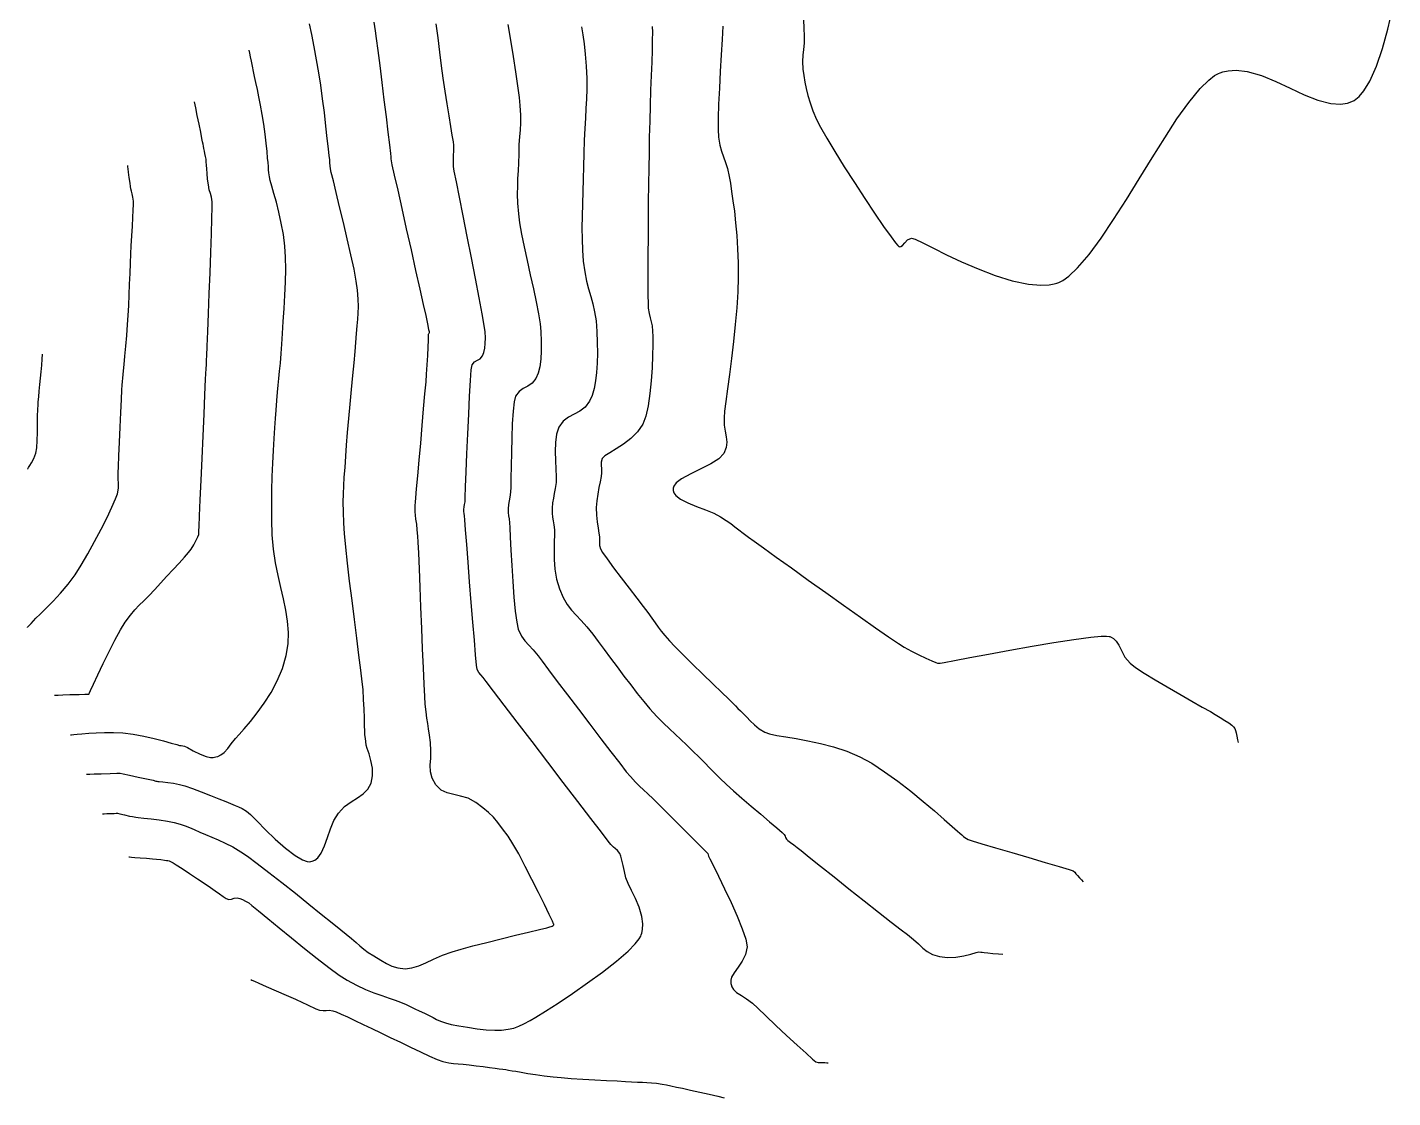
# Model space of a CAD drawing. Header units: millimetres. Extents: x 340454 to 342791, y 6993867 to 6995092.
# Drawn here: x 341162.4 to 341277.9, y 6994241.3 to 6994331.9 of the extents above; entities that cross this region are included whole.
import ezdxf

# ---------------------------------------------------------------- set-up
doc = ezdxf.new("R2010")
doc.units = ezdxf.units.MM
doc.header["$LTSCALE"] = 10
doc.layers.add('T-HM-CURVA_INTERMEDIARIA', color=45, linetype='Continuous')
doc.layers.add('T-HM-CURVA_MESTRA', color=20, linetype='Continuous')

msp = doc.modelspace()

# ---------------------------------------------------------------- linework, layer by layer
at = {"layer": 'T-HM-CURVA_INTERMEDIARIA', "color": 45, "linetype": 'Continuous', "lineweight": -3, "flags": 128}
for points, elevation in [([(341228.09, 6994332.58), (341228.14, 6994331.75), (341228.16, 6994331.21), (341228.15, 6994330.54), (341228.1, 6994330.01), (341228.04, 6994329.53), (341228.01, 6994329), (341228.05, 6994328.35), (341228.12, 6994327.81), (341228.21, 6994327.26), (341228.32, 6994326.7), (341228.47, 6994326.11), (341228.66, 6994325.49), (341228.9, 6994324.82), (341229.21, 6994324.09), (341229.54, 6994323.44), (341230.07, 6994322.51), (341230.76, 6994321.37), (341231.55, 6994320.09), (341232.41, 6994318.75), (341233.28, 6994317.41), (341234.11, 6994316.15), (341234.87, 6994315.04), (341235.5, 6994314.15), (341235.87, 6994313.65), (341236.07, 6994313.42), (341236.15, 6994313.34), (341236.18, 6994313.33), (341236.24, 6994313.32), (341236.34, 6994313.34), (341236.48, 6994313.44), (341236.66, 6994313.64), (341236.9, 6994313.9), (341237.23, 6994314.06), (341237.54, 6994313.97), (341238.18, 6994313.66), (341239.08, 6994313.21), (341240.2, 6994312.65), (341241.47, 6994312.05), (341242.86, 6994311.44), (341244.3, 6994310.89), (341245.74, 6994310.44), (341247.12, 6994310.15), (341248.16, 6994310.06), (341248.87, 6994310.1), (341249.31, 6994310.18), (341249.52, 6994310.24), (341249.69, 6994310.3), (341250.02, 6994310.47), (341250.54, 6994310.84), (341251.28, 6994311.53), (341252.25, 6994312.67), (341253.27, 6994314.05), (341254.33, 6994315.62), (341255.41, 6994317.32), (341256.49, 6994319.08), (341257.58, 6994320.85), (341258.65, 6994322.55), (341259.69, 6994324.14), (341260.69, 6994325.54), (341261.65, 6994326.7), (341262.37, 6994327.41), (341262.87, 6994327.8), (341263.2, 6994327.98), (341263.35, 6994328.04), (341263.57, 6994328.11), (341264.01, 6994328.21), (341264.7, 6994328.26), (341265.63, 6994328.15), (341266.83, 6994327.8), (341268.05, 6994327.31), (341269.26, 6994326.74), (341270.45, 6994326.18), (341271.61, 6994325.72), (341272.71, 6994325.43), (341273.53, 6994325.38), (341274.12, 6994325.47), (341274.49, 6994325.61), (341274.67, 6994325.71), (341274.82, 6994325.8), (341275.1, 6994326.04), (341275.5, 6994326.51), (341276, 6994327.33), (341276.56, 6994328.61), (341277.07, 6994330.11), (341277.53, 6994331.74), (341277.93, 6994333.43)], 692), ([(341167.45, 6994268.68), (341167.53, 6994268.69), (341167.73, 6994268.69), (341168.11, 6994268.71), (341168.7, 6994268.73), (341169.44, 6994268.75), (341170.01, 6994268.77), (341170.24, 6994268.78), (341170.31, 6994268.78), (341170.54, 6994268.73), (341171.09, 6994268.61), (341171.81, 6994268.45), (341172.53, 6994268.29), (341173.09, 6994268.17), (341173.33, 6994268.11), (341173.4, 6994268.1), (341173.48, 6994268.08), (341173.61, 6994268.07), (341173.91, 6994268.05), (341174.33, 6994268), (341174.82, 6994267.93), (341175.31, 6994267.83), (341175.77, 6994267.69), (341176.41, 6994267.47), (341177.15, 6994267.19), (341177.93, 6994266.89), (341178.65, 6994266.61), (341179.24, 6994266.37), (341179.63, 6994266.21), (341180.02, 6994266.05), (341180.32, 6994265.92), (341180.62, 6994265.78), (341180.98, 6994265.57), (341181.32, 6994265.27), (341181.88, 6994264.72), (341182.6, 6994263.99), (341183.42, 6994263.2), (341184.27, 6994262.44), (341185.1, 6994261.8), (341185.71, 6994261.44), (341186.11, 6994261.3), (341186.34, 6994261.28), (341186.44, 6994261.29), (341186.55, 6994261.32), (341186.76, 6994261.41), (341187.02, 6994261.61), (341187.31, 6994262), (341187.59, 6994262.62), (341187.84, 6994263.33), (341188.08, 6994264.07), (341188.38, 6994264.78), (341188.76, 6994265.4), (341189.28, 6994265.95), (341189.83, 6994266.36), (341190.36, 6994266.7), (341190.84, 6994267.03), (341191.24, 6994267.42), (341191.52, 6994267.93), (341191.65, 6994268.56), (341191.63, 6994269.21), (341191.51, 6994269.85), (341191.35, 6994270.41), (341191.2, 6994270.86), (341191.12, 6994271.15), (341191.08, 6994271.46), (341191.04, 6994271.71), (341191, 6994272.03), (341190.99, 6994272.33), (341190.97, 6994272.82), (341190.96, 6994273.45), (341190.93, 6994274.19), (341190.89, 6994275.01), (341190.84, 6994275.85), (341190.77, 6994276.51), (341190.65, 6994277.49), (341190.5, 6994278.75), (341190.31, 6994280.19), (341190.12, 6994281.77), (341189.91, 6994283.39), (341189.71, 6994285.01), (341189.53, 6994286.54), (341189.38, 6994287.91), (341189.27, 6994289.06), (341189.21, 6994289.92), (341189.18, 6994290.9), (341189.17, 6994291.71), (341189.19, 6994292.42), (341189.22, 6994293.1), (341189.26, 6994293.82), (341189.32, 6994294.63), (341189.38, 6994295.61), (341189.45, 6994296.54), (341189.53, 6994297.61), (341189.64, 6994298.79), (341189.75, 6994300.01), (341189.87, 6994301.24), (341189.98, 6994302.42), (341190.08, 6994303.51), (341190.17, 6994304.46), (341190.22, 6994305.22), (341190.28, 6994305.98), (341190.34, 6994306.62), (341190.39, 6994307.18), (341190.43, 6994307.71), (341190.45, 6994308.26), (341190.43, 6994308.89), (341190.38, 6994309.65), (341190.27, 6994310.4), (341190.08, 6994311.43), (341189.81, 6994312.65), (341189.51, 6994314), (341189.18, 6994315.37), (341188.86, 6994316.7), (341188.57, 6994317.9), (341188.33, 6994318.89), (341188.16, 6994319.59), (341188.09, 6994319.9), (341188.05, 6994320.18), (341188.04, 6994320.41), (341188.02, 6994320.69), (341187.98, 6994321), (341187.92, 6994321.62), (341187.82, 6994322.49), (341187.7, 6994323.53), (341187.57, 6994324.67), (341187.42, 6994325.85), (341187.26, 6994327), (341187.1, 6994328.04), (341186.91, 6994329.15), (341186.71, 6994330.24), (341186.5, 6994331.27), (341186.3, 6994332.18)], 699), ([(341168.8, 6994265.34), (341168.84, 6994265.34), (341168.95, 6994265.34), (341169.16, 6994265.35), (341169.47, 6994265.36), (341169.8, 6994265.37), (341169.95, 6994265.38), (341170.01, 6994265.38), (341170.06, 6994265.38), (341170.26, 6994265.34), (341170.67, 6994265.25), (341171.1, 6994265.15), (341171.35, 6994265.1), (341171.48, 6994265.07), (341171.62, 6994265.04), (341171.83, 6994265.02), (341172.29, 6994264.97), (341172.91, 6994264.9), (341173.61, 6994264.82), (341174.29, 6994264.71), (341174.87, 6994264.6), (341175.38, 6994264.45), (341175.79, 6994264.32), (341176.15, 6994264.17), (341176.55, 6994264), (341177.04, 6994263.78), (341177.53, 6994263.58), (341178.04, 6994263.37), (341178.59, 6994263.14), (341179.18, 6994262.86), (341179.82, 6994262.53), (341180.51, 6994262.13), (341181.08, 6994261.74), (341181.89, 6994261.14), (341182.87, 6994260.38), (341183.97, 6994259.52), (341185.12, 6994258.61), (341186.25, 6994257.7), (341187.31, 6994256.85), (341188.23, 6994256.1), (341188.96, 6994255.52), (341189.42, 6994255.15), (341189.88, 6994254.78), (341190.25, 6994254.45), (341190.58, 6994254.16), (341190.9, 6994253.89), (341191.28, 6994253.61), (341191.76, 6994253.32), (341192.34, 6994252.96), (341192.82, 6994252.67), (341193.27, 6994252.44), (341193.78, 6994252.29), (341194.4, 6994252.23), (341194.98, 6994252.29), (341195.56, 6994252.47), (341196.16, 6994252.74), (341196.81, 6994253.05), (341197.55, 6994253.37), (341198.38, 6994253.67), (341199.13, 6994253.89), (341200.14, 6994254.16), (341201.3, 6994254.45), (341202.53, 6994254.76), (341203.75, 6994255.06), (341204.85, 6994255.33), (341205.76, 6994255.55), (341206.38, 6994255.7), (341206.63, 6994255.76), (341206.76, 6994255.8), (341206.85, 6994255.83), (341206.93, 6994255.88), (341206.98, 6994255.93), (341206.97, 6994255.99), (341206.96, 6994256.04), (341206.86, 6994256.25), (341206.58, 6994256.82), (341206.18, 6994257.65), (341205.68, 6994258.67), (341205.13, 6994259.78), (341204.56, 6994260.89), (341204.01, 6994261.94), (341203.51, 6994262.81), (341203.12, 6994263.44), (341202.65, 6994264.07), (341202.25, 6994264.6), (341201.87, 6994265.04), (341201.46, 6994265.45), (341200.98, 6994265.85), (341200.39, 6994266.29), (341199.73, 6994266.65), (341199.1, 6994266.84), (341198.51, 6994266.97), (341197.95, 6994267.11), (341197.44, 6994267.35), (341197, 6994267.79), (341196.69, 6994268.34), (341196.55, 6994268.89), (341196.53, 6994269.45), (341196.57, 6994270.04), (341196.59, 6994270.67), (341196.55, 6994271.36), (341196.46, 6994272), (341196.38, 6994272.52), (341196.31, 6994272.98), (341196.24, 6994273.44), (341196.17, 6994273.97), (341196.11, 6994274.61), (341196.06, 6994275.25), (341196.01, 6994276.3), (341195.95, 6994277.69), (341195.88, 6994279.29), (341195.81, 6994281.03), (341195.74, 6994282.81), (341195.67, 6994284.52), (341195.61, 6994286.08), (341195.56, 6994287.38), (341195.51, 6994288.33), (341195.49, 6994288.83), (341195.43, 6994289.36), (341195.38, 6994289.85), (341195.32, 6994290.27), (341195.27, 6994290.62), (341195.25, 6994290.89), (341195.24, 6994291.19), (341195.25, 6994291.42), (341195.27, 6994291.72), (341195.3, 6994292.07), (341195.37, 6994292.84), (341195.47, 6994293.93), (341195.59, 6994295.25), (341195.72, 6994296.7), (341195.85, 6994298.19), (341195.97, 6994299.61), (341196.08, 6994300.88), (341196.17, 6994301.89), (341196.22, 6994302.55), (341196.27, 6994303.33), (341196.31, 6994304.11), (341196.35, 6994304.83), (341196.37, 6994305.42), (341196.39, 6994305.76), (341196.39, 6994305.92), (341196.4, 6994305.97), (341196.4, 6994305.97), (341196.4, 6994305.98), (341196.43, 6994306), (341196.44, 6994306.01), (341196.45, 6994306.06), (341196.45, 6994306.11), (341196.42, 6994306.28), (341196.35, 6994306.65), (341196.26, 6994307.09), (341196.17, 6994307.5), (341195.97, 6994308.42), (341195.68, 6994309.72), (341195.32, 6994311.3), (341194.93, 6994313.05), (341194.53, 6994314.84), (341194.14, 6994316.57), (341193.8, 6994318.12), (341193.51, 6994319.39), (341193.32, 6994320.24), (341193.25, 6994320.58), (341193.23, 6994320.75), (341193.22, 6994320.92), (341193.19, 6994321.21), (341193.1, 6994321.94), (341192.97, 6994323.01), (341192.82, 6994324.31), (341192.64, 6994325.75), (341192.46, 6994327.23), (341192.29, 6994328.66), (341192.12, 6994329.92), (341191.99, 6994330.93), (341191.9, 6994331.58), (341191.77, 6994332.32)], 698), ([(341171.04, 6994261.69), (341171.1, 6994261.69), (341171.26, 6994261.67), (341171.54, 6994261.65), (341171.98, 6994261.62), (341172.54, 6994261.57), (341173.04, 6994261.53), (341173.38, 6994261.5), (341173.75, 6994261.46), (341174.06, 6994261.41), (341174.22, 6994261.39), (341174.32, 6994261.38), (341174.43, 6994261.36), (341174.57, 6994261.3), (341174.79, 6994261.19), (341175.03, 6994261.03), (341175.53, 6994260.71), (341176.17, 6994260.28), (341176.85, 6994259.83), (341177.48, 6994259.41), (341177.94, 6994259.11), (341178.33, 6994258.83), (341178.69, 6994258.57), (341179, 6994258.34), (341179.27, 6994258.17), (341179.48, 6994258.09), (341179.73, 6994258.1), (341179.94, 6994258.19), (341180.2, 6994258.22), (341180.42, 6994258.17), (341180.65, 6994258.08), (341180.89, 6994257.95), (341181.17, 6994257.79), (341181.45, 6994257.58), (341182.01, 6994257.12), (341182.8, 6994256.48), (341183.74, 6994255.7), (341184.79, 6994254.84), (341185.89, 6994253.95), (341186.96, 6994253.1), (341187.96, 6994252.32), (341188.83, 6994251.69), (341189.5, 6994251.25), (341190.29, 6994250.83), (341191.04, 6994250.48), (341191.76, 6994250.2), (341192.43, 6994249.96), (341193.04, 6994249.75), (341193.57, 6994249.57), (341194, 6994249.4), (341194.49, 6994249.19), (341194.88, 6994249.01), (341195.23, 6994248.84), (341195.6, 6994248.67), (341196.03, 6994248.47), (341196.44, 6994248.27), (341196.77, 6994248.09), (341197.06, 6994247.93), (341197.4, 6994247.78), (341197.83, 6994247.64), (341198.3, 6994247.52), (341198.94, 6994247.39), (341199.69, 6994247.27), (341200.49, 6994247.15), (341201.27, 6994247.06), (341201.98, 6994247.02), (341202.54, 6994247.03), (341203.13, 6994247.11), (341203.59, 6994247.21), (341204.01, 6994247.36), (341204.45, 6994247.57), (341204.98, 6994247.85), (341205.47, 6994248.13), (341206.28, 6994248.64), (341207.34, 6994249.32), (341208.55, 6994250.12), (341209.83, 6994251.02), (341211.1, 6994251.94), (341212.27, 6994252.86), (341213.27, 6994253.72), (341213.87, 6994254.34), (341214.19, 6994254.75), (341214.33, 6994254.99), (341214.37, 6994255.09), (341214.42, 6994255.24), (341214.48, 6994255.55), (341214.5, 6994256.02), (341214.42, 6994256.65), (341214.19, 6994257.43), (341213.88, 6994258.18), (341213.54, 6994258.86), (341213.26, 6994259.44), (341213.08, 6994259.91), (341212.95, 6994260.45), (341212.84, 6994260.95), (341212.74, 6994261.4), (341212.65, 6994261.75), (341212.56, 6994261.98), (341212.37, 6994262.22), (341212.17, 6994262.39), (341212.03, 6994262.51), (341211.92, 6994262.62), (341211.81, 6994262.73), (341211.59, 6994263.02), (341211, 6994263.78), (341210.12, 6994264.93), (341209.02, 6994266.37), (341207.78, 6994267.99), (341206.46, 6994269.72), (341205.14, 6994271.45), (341203.89, 6994273.09), (341202.78, 6994274.54), (341201.88, 6994275.72), (341201.27, 6994276.53), (341201.01, 6994276.87), (341200.81, 6994277.1), (341200.64, 6994277.29), (341200.5, 6994277.55), (341200.45, 6994277.92), (341200.36, 6994278.79), (341200.26, 6994280.03), (341200.13, 6994281.55), (341200, 6994283.23), (341199.86, 6994284.96), (341199.73, 6994286.63), (341199.62, 6994288.13), (341199.52, 6994289.36), (341199.46, 6994290.21), (341199.43, 6994290.56), (341199.41, 6994290.75), (341199.38, 6994290.91), (341199.38, 6994291.1), (341199.4, 6994291.31), (341199.43, 6994291.5), (341199.47, 6994291.73), (341199.49, 6994292.11), (341199.52, 6994293.01), (341199.57, 6994294.28), (341199.63, 6994295.81), (341199.7, 6994297.48), (341199.78, 6994299.14), (341199.85, 6994300.69), (341199.93, 6994301.99), (341200, 6994302.91), (341200.07, 6994303.33), (341200.26, 6994303.57), (341200.51, 6994303.71), (341200.75, 6994303.85), (341200.96, 6994304.09), (341201.07, 6994304.38), (341201.14, 6994304.73), (341201.18, 6994305.14), (341201.19, 6994305.61), (341201.17, 6994306.13), (341201.1, 6994306.65), (341200.93, 6994307.64), (341200.67, 6994309), (341200.36, 6994310.62), (341200.01, 6994312.39), (341199.65, 6994314.2), (341199.31, 6994315.95), (341198.99, 6994317.52), (341198.74, 6994318.81), (341198.56, 6994319.71), (341198.49, 6994320.11), (341198.48, 6994320.49), (341198.49, 6994320.79), (341198.5, 6994321.1), (341198.51, 6994321.39), (341198.53, 6994321.62), (341198.52, 6994321.91), (341198.48, 6994322.2), (341198.39, 6994322.75), (341198.27, 6994323.5), (341198.12, 6994324.41), (341197.95, 6994325.42), (341197.78, 6994326.5), (341197.62, 6994327.6), (341197.48, 6994328.63), (341197.34, 6994329.79), (341197.19, 6994330.99), (341197.04, 6994332.17)], 697), ([(341203.09, 6994332.14), (341203.32, 6994330.79), (341203.54, 6994329.43), (341203.74, 6994328.12), (341203.92, 6994326.94), (341204.04, 6994325.96), (341204.11, 6994325.26), (341204.15, 6994324.45), (341204.15, 6994323.79), (341204.12, 6994323.21), (341204.07, 6994322.63), (341204.03, 6994321.97), (341204.01, 6994321.16), (341203.99, 6994320.42), (341203.95, 6994319.75), (341203.92, 6994319.11), (341203.9, 6994318.46), (341203.89, 6994317.77), (341203.92, 6994317), (341203.98, 6994316.11), (341204.09, 6994315.34), (341204.25, 6994314.39), (341204.47, 6994313.31), (341204.72, 6994312.15), (341204.99, 6994310.95), (341205.25, 6994309.77), (341205.49, 6994308.65), (341205.69, 6994307.64), (341205.83, 6994306.79), (341205.89, 6994306.14), (341205.92, 6994305.3), (341205.92, 6994304.52), (341205.88, 6994303.81), (341205.79, 6994303.17), (341205.66, 6994302.62), (341205.47, 6994302.16), (341205.16, 6994301.77), (341204.79, 6994301.53), (341204.4, 6994301.33), (341204.04, 6994301.08), (341203.74, 6994300.69), (341203.62, 6994300.21), (341203.53, 6994299.4), (341203.46, 6994298.35), (341203.42, 6994297.16), (341203.39, 6994295.93), (341203.37, 6994294.76), (341203.35, 6994293.74), (341203.34, 6994292.97), (341203.32, 6994292.55), (341203.26, 6994292.14), (341203.2, 6994291.82), (341203.14, 6994291.5), (341203.11, 6994291.15), (341203.12, 6994290.82), (341203.15, 6994290.56), (341203.19, 6994290.3), (341203.23, 6994289.96), (341203.26, 6994289.55), (341203.3, 6994288.74), (341203.35, 6994287.64), (341203.42, 6994286.36), (341203.51, 6994285), (341203.6, 6994283.67), (341203.72, 6994282.48), (341203.84, 6994281.54), (341203.97, 6994280.95), (341204.24, 6994280.38), (341204.53, 6994279.96), (341204.86, 6994279.6), (341205.23, 6994279.21), (341205.65, 6994278.7), (341205.98, 6994278.25), (341206.54, 6994277.51), (341207.27, 6994276.54), (341208.13, 6994275.41), (341209.06, 6994274.18), (341210.02, 6994272.92), (341210.95, 6994271.69), (341211.81, 6994270.57), (341212.55, 6994269.61), (341213.11, 6994268.89), (341213.46, 6994268.48), (341213.88, 6994268.02), (341214.23, 6994267.67), (341214.56, 6994267.36), (341214.93, 6994267.02), (341215.38, 6994266.59), (341215.82, 6994266.15), (341216.46, 6994265.52), (341217.21, 6994264.77), (341218, 6994263.98), (341218.76, 6994263.23), (341219.4, 6994262.59), (341219.84, 6994262.14), (341220.02, 6994261.97), (341220.04, 6994261.87), (341220.07, 6994261.76), (341220.18, 6994261.53), (341220.49, 6994260.93), (341220.92, 6994260.06), (341221.43, 6994259), (341221.97, 6994257.84), (341222.48, 6994256.68), (341222.91, 6994255.61), (341223.21, 6994254.72), (341223.32, 6994254.09), (341223.2, 6994253.44), (341222.92, 6994252.87), (341222.56, 6994252.35), (341222.22, 6994251.87), (341222.02, 6994251.51), (341221.95, 6994251.25), (341221.94, 6994251.07), (341221.95, 6994250.98), (341221.98, 6994250.88), (341222.05, 6994250.7), (341222.19, 6994250.47), (341222.44, 6994250.23), (341222.84, 6994249.96), (341223.29, 6994249.68), (341223.78, 6994249.3), (341224.23, 6994248.88), (341224.92, 6994248.23), (341225.77, 6994247.43), (341226.67, 6994246.59), (341227.55, 6994245.77), (341228.31, 6994245.07), (341228.87, 6994244.57), (341229.13, 6994244.36), (341229.33, 6994244.3), (341229.52, 6994244.3), (341229.71, 6994244.3), (341229.91, 6994244.29), (341230.06, 6994244.27), (341230.18, 6994244.26)], 696), ([(341215.3, 6994331.95), (341215.32, 6994331.48), (341215.31, 6994330.8), (341215.29, 6994329.95), (341215.26, 6994328.94), (341215.22, 6994327.8), (341215.17, 6994326.57), (341215.13, 6994325.27), (341215.09, 6994323.94), (341215.05, 6994322.59), (341215.03, 6994321.27), (341215.01, 6994320), (341214.99, 6994318.6), (341214.97, 6994317.12), (341214.96, 6994315.61), (341214.95, 6994314.11), (341214.94, 6994312.67), (341214.93, 6994311.35), (341214.93, 6994310.18), (341214.94, 6994309.22), (341214.95, 6994308.51), (341214.97, 6994308.11), (341215.03, 6994307.66), (341215.12, 6994307.3), (341215.21, 6994306.98), (341215.29, 6994306.62), (341215.34, 6994306.17), (341215.35, 6994305.73), (341215.35, 6994305.02), (341215.33, 6994304.12), (341215.29, 6994303.08), (341215.22, 6994301.98), (341215.11, 6994300.89), (341214.96, 6994299.87), (341214.76, 6994298.99), (341214.51, 6994298.32), (341214.06, 6994297.66), (341213.49, 6994297.1), (341212.87, 6994296.62), (341212.25, 6994296.22), (341211.71, 6994295.89), (341211.3, 6994295.62), (341211.08, 6994295.4), (341210.99, 6994295.1), (341210.99, 6994294.83), (341211.02, 6994294.54), (341211.02, 6994294.19), (341210.97, 6994293.87), (341210.89, 6994293.44), (341210.79, 6994292.94), (341210.69, 6994292.39), (341210.61, 6994291.82), (341210.57, 6994291.26), (341210.59, 6994290.62), (341210.64, 6994290.03), (341210.72, 6994289.51), (341210.79, 6994289.09), (341210.83, 6994288.76), (341210.84, 6994288.48), (341210.83, 6994288.25), (341210.85, 6994288.03), (341210.92, 6994287.77), (341211.1, 6994287.46), (341211.5, 6994286.9), (341212.04, 6994286.16), (341212.68, 6994285.31), (341213.35, 6994284.43), (341213.99, 6994283.59), (341214.54, 6994282.88), (341214.93, 6994282.36), (341215.28, 6994281.88), (341215.56, 6994281.49), (341215.81, 6994281.14), (341216.07, 6994280.8), (341216.36, 6994280.43), (341216.75, 6994279.98), (341217.21, 6994279.49), (341217.89, 6994278.81), (341218.7, 6994278.01), (341219.57, 6994277.16), (341220.42, 6994276.33), (341221.18, 6994275.61), (341221.75, 6994275.06), (341222.07, 6994274.75), (341222.34, 6994274.48), (341222.55, 6994274.26), (341222.76, 6994274.05), (341223.04, 6994273.78), (341223.31, 6994273.51), (341223.6, 6994273.2), (341223.94, 6994272.87), (341224.34, 6994272.54), (341224.83, 6994272.24), (341225.23, 6994272.09), (341225.83, 6994271.96), (341226.59, 6994271.84), (341227.48, 6994271.7), (341228.47, 6994271.52), (341229.54, 6994271.3), (341230.64, 6994271.01), (341231.76, 6994270.64), (341232.86, 6994270.17), (341233.88, 6994269.61), (341234.96, 6994268.9), (341236.08, 6994268.1), (341237.18, 6994267.25), (341238.23, 6994266.39), (341239.18, 6994265.58), (341240.01, 6994264.86), (341240.66, 6994264.27), (341241.11, 6994263.87), (341241.31, 6994263.69), (341241.49, 6994263.55), (341241.63, 6994263.43), (341241.75, 6994263.34), (341241.89, 6994263.24), (341242.03, 6994263.15), (341242.36, 6994263.05), (341243.18, 6994262.81), (341244.34, 6994262.46), (341245.72, 6994262.06), (341247.17, 6994261.64), (341248.55, 6994261.23), (341249.73, 6994260.88), (341250.56, 6994260.63), (341250.91, 6994260.51), (341251.05, 6994260.39), (341251.14, 6994260.27), (341251.26, 6994260.12), (341251.44, 6994259.93), (341251.62, 6994259.74), (341251.76, 6994259.58)], 694), ([(341221.27, 6994332), (341221.21, 6994330.86), (341221.14, 6994329.55), (341221.06, 6994328.14), (341220.98, 6994326.73), (341220.92, 6994325.38), (341220.88, 6994324.19), (341220.87, 6994323.24), (341220.9, 6994322.6), (341221.01, 6994321.93), (341221.16, 6994321.4), (341221.32, 6994320.93), (341221.49, 6994320.46), (341221.66, 6994319.93), (341221.81, 6994319.26), (341221.91, 6994318.69), (341222.02, 6994318.01), (341222.13, 6994317.22), (341222.25, 6994316.33), (341222.35, 6994315.34), (341222.45, 6994314.28), (341222.52, 6994313.15), (341222.56, 6994311.96), (341222.58, 6994310.72), (341222.54, 6994309.5), (341222.45, 6994308.16), (341222.32, 6994306.74), (341222.17, 6994305.29), (341222, 6994303.86), (341221.83, 6994302.51), (341221.67, 6994301.29), (341221.53, 6994300.23), (341221.43, 6994299.4), (341221.38, 6994298.85), (341221.4, 6994298.23), (341221.47, 6994297.71), (341221.55, 6994297.23), (341221.6, 6994296.78), (341221.55, 6994296.32), (341221.36, 6994295.83), (341220.94, 6994295.38), (341220.26, 6994294.95), (341219.42, 6994294.53), (341218.56, 6994294.11), (341217.79, 6994293.68), (341217.34, 6994293.33), (341217.13, 6994293.06), (341217.07, 6994292.88), (341217.06, 6994292.78), (341217.07, 6994292.69), (341217.13, 6994292.51), (341217.31, 6994292.27), (341217.69, 6994291.97), (341218.32, 6994291.64), (341219.05, 6994291.34), (341219.81, 6994291.06), (341220.51, 6994290.78), (341221.08, 6994290.48), (341221.56, 6994290.16), (341221.95, 6994289.89), (341222.28, 6994289.63), (341222.62, 6994289.37), (341222.99, 6994289.09), (341223.46, 6994288.74), (341223.92, 6994288.41), (341224.72, 6994287.83), (341225.8, 6994287.06), (341227.08, 6994286.14), (341228.5, 6994285.12), (341229.99, 6994284.06), (341231.48, 6994283), (341232.91, 6994281.98), (341234.2, 6994281.07), (341235.3, 6994280.31), (341236.12, 6994279.74), (341236.61, 6994279.43), (341237.23, 6994279.09), (341237.86, 6994278.78), (341238.45, 6994278.51), (341238.94, 6994278.29), (341239.29, 6994278.15), (341239.44, 6994278.09), (341239.55, 6994278.07), (341239.67, 6994278.07), (341240, 6994278.13), (341240.86, 6994278.3), (341242.16, 6994278.55), (341243.76, 6994278.85), (341245.55, 6994279.19), (341247.43, 6994279.52), (341249.27, 6994279.83), (341250.96, 6994280.1), (341252.39, 6994280.29), (341253.27, 6994280.37), (341253.73, 6994280.38), (341253.94, 6994280.35), (341254, 6994280.34), (341254.12, 6994280.28), (341254.32, 6994280.16), (341254.55, 6994279.95), (341254.78, 6994279.6), (341255.01, 6994279.11), (341255.29, 6994278.59), (341255.73, 6994278.07), (341256.19, 6994277.72), (341256.92, 6994277.24), (341257.84, 6994276.68), (341258.87, 6994276.07), (341259.93, 6994275.46), (341260.94, 6994274.88), (341261.82, 6994274.37), (341262.51, 6994273.98), (341262.91, 6994273.74), (341263.33, 6994273.48), (341263.73, 6994273.24), (341264.07, 6994273.03), (341264.33, 6994272.85), (341264.48, 6994272.71), (341264.59, 6994272.55), (341264.64, 6994272.39), (341264.69, 6994272.19), (341264.76, 6994271.91), (341264.81, 6994271.61), (341264.85, 6994271.37)], 693), ([(341164.75, 6994275.38), (341164.84, 6994275.38), (341165.05, 6994275.39), (341165.44, 6994275.4), (341166.05, 6994275.42), (341166.82, 6994275.44), (341167.32, 6994275.46), (341167.56, 6994275.47), (341167.65, 6994275.47), (341167.66, 6994275.47), (341167.67, 6994275.48), (341167.69, 6994275.53), (341167.7, 6994275.56), (341167.8, 6994275.77), (341168.05, 6994276.31), (341168.42, 6994277.1), (341168.87, 6994278.05), (341169.36, 6994279.06), (341169.86, 6994280.04), (341170.33, 6994280.9), (341170.73, 6994281.55), (341171.16, 6994282.14), (341171.54, 6994282.59), (341171.91, 6994282.98), (341172.29, 6994283.35), (341172.72, 6994283.78), (341173.22, 6994284.31), (341173.72, 6994284.86), (341174.26, 6994285.44), (341174.79, 6994286.01), (341175.29, 6994286.55), (341175.73, 6994287.04), (341176.08, 6994287.44), (341176.3, 6994287.72), (341176.54, 6994288.11), (341176.74, 6994288.48), (341176.88, 6994288.78), (341176.94, 6994288.96), (341176.96, 6994289.12), (341176.96, 6994289.28), (341176.98, 6994289.64), (341177.02, 6994290.56), (341177.08, 6994291.91), (341177.15, 6994293.57), (341177.23, 6994295.41), (341177.32, 6994297.31), (341177.4, 6994299.14), (341177.47, 6994300.79), (341177.53, 6994302.12), (341177.57, 6994303.01), (341177.59, 6994303.34), (341177.59, 6994303.39), (341177.59, 6994303.45), (341177.6, 6994303.56), (341177.61, 6994303.76), (341177.62, 6994304.08), (341177.66, 6994304.92), (341177.71, 6994306.15), (341177.77, 6994307.66), (341177.83, 6994309.36), (341177.9, 6994311.12), (341177.97, 6994312.84), (341178.02, 6994314.41), (341178.06, 6994315.72), (341178.08, 6994316.66), (341178.08, 6994317.11), (341178.02, 6994317.52), (341177.93, 6994317.83), (341177.84, 6994318.15), (341177.76, 6994318.55), (341177.7, 6994319.04), (341177.66, 6994319.51), (341177.63, 6994319.92), (341177.61, 6994320.23), (341177.58, 6994320.5), (341177.56, 6994320.72), (341177.52, 6994320.97), (341177.47, 6994321.22), (341177.43, 6994321.42), (341177.38, 6994321.64), (341177.34, 6994321.84), (341177.31, 6994322), (341177.27, 6994322.2), (341177.21, 6994322.49), (341177.11, 6994323.02), (341176.97, 6994323.7), (341176.82, 6994324.42), (341176.69, 6994325.08), (341176.59, 6994325.57)], 701), ([(341162.45, 6994281.1), (341162.47, 6994281.12), (341162.52, 6994281.18), (341162.61, 6994281.28), (341162.76, 6994281.44), (341162.97, 6994281.68), (341163.17, 6994281.88), (341163.54, 6994282.24), (341164.04, 6994282.73), (341164.62, 6994283.33), (341165.25, 6994284.02), (341165.89, 6994284.77), (341166.49, 6994285.57), (341167.01, 6994286.38), (341167.57, 6994287.33), (341168.14, 6994288.37), (341168.69, 6994289.42), (341169.19, 6994290.41), (341169.6, 6994291.29), (341169.9, 6994291.98), (341170.06, 6994292.41), (341170.15, 6994292.89), (341170.16, 6994293.29), (341170.14, 6994293.69), (341170.14, 6994294.2), (341170.16, 6994294.73), (341170.2, 6994295.64), (341170.25, 6994296.79), (341170.31, 6994298.06), (341170.36, 6994299.3), (341170.41, 6994300.4), (341170.45, 6994301.21), (341170.47, 6994301.61), (341170.49, 6994301.93), (341170.52, 6994302.19), (341170.55, 6994302.51), (341170.58, 6994302.83), (341170.63, 6994303.37), (341170.7, 6994304.07), (341170.78, 6994304.9), (341170.86, 6994305.8), (341170.93, 6994306.74), (341170.97, 6994307.5), (341171.02, 6994308.34), (341171.06, 6994309.24), (341171.1, 6994310.15), (341171.14, 6994311.06), (341171.18, 6994311.92), (341171.21, 6994312.72), (341171.24, 6994313.41), (341171.28, 6994314.25), (341171.33, 6994315.05), (341171.37, 6994315.79), (341171.41, 6994316.42), (341171.42, 6994316.9), (341171.42, 6994317.19), (341171.37, 6994317.53), (341171.31, 6994317.81), (341171.26, 6994318.02), (341171.21, 6994318.21), (341171.18, 6994318.41), (341171.14, 6994318.7), (341171.07, 6994319.18), (341171.01, 6994319.64), (341170.98, 6994319.9), (341170.95, 6994320.07), (341170.94, 6994320.2)], 702), ([(341162.46, 6994294.49), (341162.48, 6994294.54), (341162.54, 6994294.64), (341162.65, 6994294.8), (341162.81, 6994295.05), (341163.01, 6994295.41), (341163.17, 6994295.86), (341163.24, 6994296.3), (341163.28, 6994296.92), (341163.3, 6994297.61), (341163.31, 6994298.27), (341163.31, 6994298.81), (341163.32, 6994299.12), (341163.33, 6994299.4), (341163.33, 6994299.61), (341163.35, 6994299.89), (341163.37, 6994300.19), (341163.41, 6994300.61), (341163.46, 6994301.1), (341163.51, 6994301.67), (341163.56, 6994302.19), (341163.61, 6994302.75), (341163.66, 6994303.31), (341163.7, 6994303.82), (341163.74, 6994304.23)], 703), ([(341181.34, 6994251.32), (341181.43, 6994251.27), (341181.65, 6994251.18), (341182.04, 6994251), (341182.65, 6994250.73), (341183.5, 6994250.36), (341184.34, 6994249.98), (341185.12, 6994249.64), (341185.72, 6994249.37), (341186.08, 6994249.21), (341186.38, 6994249.06), (341186.62, 6994248.94), (341186.86, 6994248.83), (341187.16, 6994248.73), (341187.47, 6994248.69), (341187.73, 6994248.7), (341187.98, 6994248.71), (341188.29, 6994248.67), (341188.57, 6994248.57), (341188.99, 6994248.39), (341189.52, 6994248.15), (341190.14, 6994247.85), (341190.84, 6994247.52), (341191.58, 6994247.16), (341192.35, 6994246.8), (341193.15, 6994246.42), (341194.01, 6994246.01), (341194.87, 6994245.59), (341195.7, 6994245.19), (341196.46, 6994244.84), (341197.1, 6994244.56), (341197.6, 6994244.39), (341198.1, 6994244.27), (341198.5, 6994244.21), (341198.88, 6994244.18), (341199.3, 6994244.15), (341199.82, 6994244.1), (341200.42, 6994244.02), (341201.01, 6994243.95), (341201.55, 6994243.88), (341202.01, 6994243.82), (341202.37, 6994243.77), (341202.68, 6994243.73), (341202.92, 6994243.69), (341203.15, 6994243.65), (341203.46, 6994243.6), (341203.78, 6994243.55), (341204.23, 6994243.47), (341204.79, 6994243.37), (341205.44, 6994243.27), (341206.15, 6994243.16), (341206.91, 6994243.07), (341207.6, 6994243.01), (341208.46, 6994242.95), (341209.44, 6994242.89), (341210.45, 6994242.83), (341211.44, 6994242.78), (341212.33, 6994242.73), (341213.05, 6994242.69), (341213.54, 6994242.67), (341214.05, 6994242.64), (341214.48, 6994242.62), (341214.86, 6994242.61), (341215.24, 6994242.58), (341215.66, 6994242.54), (341216.15, 6994242.47), (341216.52, 6994242.4), (341216.89, 6994242.32), (341217.37, 6994242.21), (341217.87, 6994242.11), (341218.55, 6994241.95), (341219.33, 6994241.78), (341220.12, 6994241.6), (341220.84, 6994241.44), (341221.39, 6994241.31)], 696)]:
    msp.add_lwpolyline(points, dxfattribs=dict(at, elevation=elevation))
at = {"layer": 'T-HM-CURVA_MESTRA', "color": 20, "linetype": 'Continuous', "lineweight": -3, "flags": 128}
for points, elevation in [([(341209.32, 6994331.94), (341209.44, 6994331.24), (341209.54, 6994330.48), (341209.63, 6994329.62), (341209.71, 6994328.6), (341209.76, 6994327.57), (341209.77, 6994326.66), (341209.75, 6994325.83), (341209.7, 6994325.03), (341209.65, 6994324.21), (341209.59, 6994323.34), (341209.55, 6994322.35), (341209.52, 6994321.21), (341209.49, 6994320.12), (341209.46, 6994319.05), (341209.43, 6994317.99), (341209.4, 6994316.94), (341209.37, 6994315.92), (341209.36, 6994314.93), (341209.37, 6994313.96), (341209.41, 6994313.02), (341209.47, 6994312.11), (341209.59, 6994311.2), (341209.74, 6994310.42), (341209.92, 6994309.75), (341210.1, 6994309.11), (341210.27, 6994308.49), (341210.43, 6994307.82), (341210.55, 6994307.06), (341210.62, 6994306.16), (341210.65, 6994305.21), (341210.66, 6994304.31), (341210.64, 6994303.46), (341210.59, 6994302.68), (341210.5, 6994301.97), (341210.38, 6994301.32), (341210.21, 6994300.74), (341209.99, 6994300.24), (341209.62, 6994299.74), (341209.17, 6994299.4), (341208.69, 6994299.14), (341208.21, 6994298.89), (341207.77, 6994298.55), (341207.41, 6994298.05), (341207.21, 6994297.45), (341207.11, 6994296.75), (341207.09, 6994295.99), (341207.12, 6994295.23), (341207.16, 6994294.51), (341207.18, 6994293.87), (341207.17, 6994293.37), (341207.1, 6994292.85), (341207.02, 6994292.43), (341206.94, 6994292.04), (341206.87, 6994291.65), (341206.84, 6994291.2), (341206.85, 6994290.78), (341206.88, 6994290.44), (341206.93, 6994290.13), (341206.98, 6994289.79), (341207.03, 6994289.36), (341207.04, 6994288.93), (341207.02, 6994288.35), (341207, 6994287.65), (341207.01, 6994286.87), (341207.06, 6994286.04), (341207.2, 6994285.2), (341207.45, 6994284.36), (341207.76, 6994283.64), (341208.1, 6994283.06), (341208.47, 6994282.58), (341208.86, 6994282.15), (341209.3, 6994281.69), (341209.77, 6994281.17), (341210.29, 6994280.53), (341210.74, 6994279.92), (341211.24, 6994279.24), (341211.78, 6994278.52), (341212.33, 6994277.76), (341212.9, 6994276.99), (341213.48, 6994276.24), (341214.04, 6994275.51), (341214.59, 6994274.83), (341215.1, 6994274.23), (341215.7, 6994273.57), (341216.25, 6994273.01), (341216.75, 6994272.52), (341217.23, 6994272.07), (341217.71, 6994271.63), (341218.2, 6994271.18), (341218.72, 6994270.67), (341219.29, 6994270.1), (341219.74, 6994269.64), (341220.14, 6994269.23), (341220.54, 6994268.82), (341221.01, 6994268.36), (341221.59, 6994267.81), (341222.17, 6994267.29), (341222.89, 6994266.66), (341223.68, 6994265.98), (341224.48, 6994265.3), (341225.22, 6994264.67), (341225.85, 6994264.14), (341226.28, 6994263.76), (341226.47, 6994263.59), (341226.54, 6994263.45), (341226.58, 6994263.33), (341226.65, 6994263.19), (341226.78, 6994263.07), (341227, 6994262.9), (341227.27, 6994262.7), (341227.57, 6994262.48), (341227.89, 6994262.22), (341228.58, 6994261.67), (341229.54, 6994260.91), (341230.69, 6994259.99), (341231.94, 6994259), (341233.22, 6994257.98), (341234.44, 6994257.02), (341235.51, 6994256.18), (341236.36, 6994255.52), (341236.89, 6994255.11), (341237.41, 6994254.69), (341237.82, 6994254.32), (341238.18, 6994253.98), (341238.56, 6994253.69), (341239.01, 6994253.44), (341239.59, 6994253.25), (341240.28, 6994253.17), (341240.99, 6994253.21), (341241.67, 6994253.33), (341242.26, 6994253.47), (341242.69, 6994253.59), (341242.92, 6994253.65), (341243.09, 6994253.64), (341243.22, 6994253.62), (341243.39, 6994253.6), (341243.68, 6994253.58), (341244.12, 6994253.53), (341244.6, 6994253.49), (341244.96, 6994253.46)], 695), ([(341166.1, 6994272.03), (341166.19, 6994272.03), (341166.37, 6994272.04), (341166.65, 6994272.07), (341167.07, 6994272.1), (341167.65, 6994272.16), (341168.28, 6994272.2), (341168.98, 6994272.23), (341169.73, 6994272.23), (341170.53, 6994272.18), (341171.4, 6994272.07), (341172.3, 6994271.9), (341173.17, 6994271.7), (341173.96, 6994271.5), (341174.61, 6994271.32), (341175.08, 6994271.19), (341175.31, 6994271.13), (341175.47, 6994271.11), (341175.6, 6994271.1), (341175.75, 6994271.07), (341176, 6994270.94), (341176.47, 6994270.67), (341177.06, 6994270.37), (341177.56, 6994270.19), (341177.93, 6994270.11), (341178.16, 6994270.11), (341178.27, 6994270.12), (341178.38, 6994270.15), (341178.57, 6994270.2), (341178.81, 6994270.32), (341179.09, 6994270.52), (341179.4, 6994270.86), (341179.7, 6994271.26), (341180.06, 6994271.72), (341180.36, 6994272.06), (341180.79, 6994272.54), (341181.31, 6994273.15), (341181.88, 6994273.87), (341182.48, 6994274.69), (341183.06, 6994275.6), (341183.59, 6994276.59), (341184.03, 6994277.64), (341184.35, 6994278.74), (341184.5, 6994279.73), (341184.53, 6994280.69), (341184.46, 6994281.63), (341184.31, 6994282.57), (341184.11, 6994283.52), (341183.88, 6994284.49), (341183.65, 6994285.51), (341183.43, 6994286.58), (341183.27, 6994287.72), (341183.17, 6994288.95), (341183.13, 6994290.22), (341183.12, 6994291.48), (341183.14, 6994292.7), (341183.17, 6994293.89), (341183.22, 6994295.02), (341183.27, 6994296.09), (341183.33, 6994297.09), (341183.39, 6994297.99), (341183.45, 6994298.8), (341183.49, 6994299.5), (341183.55, 6994300.32), (341183.6, 6994301.01), (341183.67, 6994301.61), (341183.73, 6994302.18), (341183.79, 6994302.78), (341183.85, 6994303.46), (341183.91, 6994304.29), (341183.96, 6994305.07), (341184.03, 6994305.99), (341184.1, 6994307), (341184.18, 6994308.09), (341184.24, 6994309.21), (341184.28, 6994310.33), (341184.3, 6994311.42), (341184.29, 6994312.44), (341184.23, 6994313.38), (341184.11, 6994314.36), (341183.93, 6994315.33), (341183.73, 6994316.24), (341183.52, 6994317.09), (341183.31, 6994317.83), (341183.13, 6994318.46), (341182.99, 6994318.93), (341182.92, 6994319.23), (341182.88, 6994319.57), (341182.86, 6994319.84), (341182.84, 6994320.11), (341182.81, 6994320.46), (341182.77, 6994320.83), (341182.72, 6994321.39), (341182.64, 6994322.08), (341182.55, 6994322.86), (341182.44, 6994323.68), (341182.31, 6994324.51), (341182.18, 6994325.29), (341182.04, 6994326), (341181.91, 6994326.64), (341181.78, 6994327.21), (341181.67, 6994327.72), (341181.58, 6994328.15), (341181.49, 6994328.61), (341181.4, 6994329.02), (341181.33, 6994329.38), (341181.27, 6994329.69), (341181.22, 6994329.95)], 700)]:
    msp.add_lwpolyline(points, dxfattribs=dict(at, elevation=elevation))

doc.saveas('drawing.dxf')
